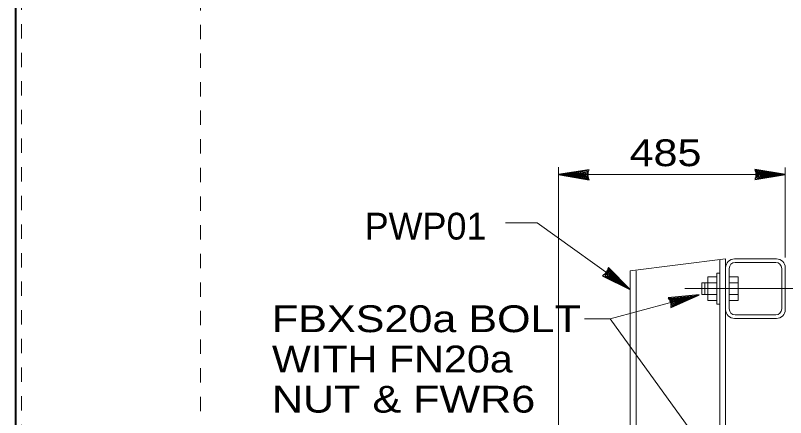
# Model space of a CAD drawing. Extents: x 1363.2 to 1395.5, y -905.5 to -882.8.
# Drawn here: x 1385.71 to 1391.09, y -896.95 to -894.13 of the extents above; entities that cross this region are included whole.
import ezdxf

# ---------------------------------------------------------------- set-up
doc = ezdxf.new("R2010")
doc.units = 0
doc.header["$LTSCALE"] = 0.075
doc.linetypes.add('DOTTED', pattern=[1.5, 0.3, -1.2])
for name, color, linetype, lineweight in [('1', 7, 'Continuous', 13), ('2', 7, 'Continuous', 13), ('4', 7, 'Continuous', 13), ('6', 7, 'Continuous', 13), ('61', 7, 'DOTTED', 13), ('62', 7, 'DOTTED', 13), ('63', 7, 'Continuous', 40)]:
    doc.layers.add(name, color=color, linetype=linetype, lineweight=lineweight)
doc.layers.add('8', color=7, linetype='Continuous')

msp = doc.modelspace()

# ---------------------------------------------------------------- linework, layer by layer
at = {"layer": '1'}
for p, q in [((1391.08433, -895.82533), (1391.08433, -895.19758)), ((1389.501, -895.24717), (1391.08433, -895.24717))]:
    msp.add_line(p, q, dxfattribs=at)
at = {"layer": '2'}
for p, q in [((1390.626, -897.76908), (1390.626, -895.841)), ((1390.66767, -897.76908), (1390.66767, -895.83575)), ((1390.73017, -895.83575), (1391.02183, -895.83575)), ((1390.69267, -896.18575), (1390.69267, -895.90242)), ((1390.73433, -895.86075), (1391.01767, -895.86075)), ((1391.05933, -896.18575), (1391.05933, -895.90242)), ((1391.08433, -896.18992), (1391.08433, -895.89825)), ((1390.04267, -897.76908), (1390.04267, -895.91908)), ((1390.54267, -896.12742), (1390.54267, -895.96075)), ((1390.54267, -895.96075), (1390.60517, -895.96075)), ((1390.69267, -895.96075), (1390.75517, -895.96075)), ((1390.75517, -896.12742), (1390.75517, -895.96075)), ((1390.501, -896.08575), (1390.501, -896.00242)), ((1390.501, -896.00242), (1390.60517, -896.00242)), ((1390.52183, -896.08575), (1390.52183, -896.00242)), ((1390.69267, -896.00242), (1390.75517, -896.00242)), ((1390.501, -896.08575), (1390.60517, -896.08575)), ((1390.54267, -896.12742), (1390.60517, -896.12742)), ((1390.69267, -896.08575), (1390.75517, -896.08575)), ((1390.69267, -896.12742), (1390.75517, -896.12742)), ((1390.60517, -896.15242), (1390.626, -896.15242)), ((1390.73433, -896.22742), (1391.01767, -896.22742)), ((1390.73017, -896.25242), (1391.02183, -896.25242))]:
    msp.add_line(p, q, dxfattribs=at)
for points in [[(1390.001, -897.76908), (1390.001, -895.91908), (1390.66767, -895.83575)], [(1390.60517, -896.15242), (1390.60517, -895.93575), (1390.626, -895.93575)]]:
    msp.add_lwpolyline(points, dxfattribs=at)
for centre, radius, start, end in [((1390.73017, -895.89825), 0.0625, 90, 180), ((1391.02183, -895.89825), 0.0625, 0, 90), ((1390.73433, -895.90242), 0.04167, 90, 180), ((1391.01767, -895.90242), 0.04167, 0, 90), ((1390.73017, -896.18992), 0.0625, 180, 270), ((1390.73433, -896.18575), 0.04167, 180, 270), ((1391.01767, -896.18575), 0.04167, 270, 0), ((1391.02183, -896.18992), 0.0625, 270, 0)]:
    msp.add_arc(centre, radius, start, end, dxfattribs=at)
at = {"layer": '4'}
for p, q in [((1389.501, -897.92433), (1389.501, -895.19525)), ((1389.86158, -896.25558), (1390.52317, -897.17125))]:
    msp.add_line(p, q, dxfattribs=at)
at = {"layer": '4', "lineweight": 25}
for points in [[(1389.714, -895.28317), (1389.7125, -895.27867), (1389.711, -895.27417), (1389.7095, -895.26967), (1389.708, -895.26517), (1389.708, -895.26067), (1389.708, -895.25917), (1389.708, -895.25617), (1389.7065, -895.25317), (1389.7065, -895.25017), (1389.7065, -895.24717), (1389.7065, -895.24267), (1389.708, -895.23667), (1389.708, -895.23367), (1389.708, -895.22767), (1389.711, -895.22167), (1389.7125, -895.21717), (1389.7125, -895.21417), (1389.714, -895.21267), (1389.501, -895.24717), (1389.714, -895.28317), (1389.702, -895.27417), (1389.7005, -895.22167), (1389.54, -895.24717), (1389.702, -895.27417), (1389.693, -895.26517), (1389.69, -895.23217), (1389.5775, -895.24717), (1389.693, -895.26517), (1389.684, -895.25767), (1389.6795, -895.23817), (1389.615, -895.24717), (1389.684, -895.25767), (1389.6765, -895.25017), (1389.6735, -895.24267), (1389.648, -895.24717), (1389.6765, -895.25017)], [(1390.87133, -895.21117), (1390.87283, -895.21567), (1390.87433, -895.22017), (1390.87583, -895.22467), (1390.87733, -895.22917), (1390.87733, -895.23367), (1390.87733, -895.23517), (1390.87733, -895.23817), (1390.87883, -895.24117), (1390.87883, -895.24417), (1390.87883, -895.24717), (1390.87883, -895.25167), (1390.87733, -895.25767), (1390.87733, -895.26067), (1390.87733, -895.26667), (1390.87433, -895.27267), (1390.87283, -895.27717), (1390.87283, -895.28017), (1390.87133, -895.28167), (1391.08433, -895.24717), (1390.87133, -895.21117), (1390.88333, -895.22017), (1390.88483, -895.27267), (1391.04533, -895.24717), (1390.88333, -895.22017), (1390.89233, -895.22917), (1390.89533, -895.26217), (1391.00783, -895.24717), (1390.89233, -895.22917), (1390.90133, -895.23667), (1390.90583, -895.25617), (1390.97033, -895.24717), (1390.90133, -895.23667), (1390.90883, -895.24417), (1390.91183, -895.25167), (1390.93733, -895.24717), (1390.90883, -895.24417)], [(1389.84867, -895.89608), (1389.84725, -895.90067), (1389.84583, -895.90517), (1389.8445, -895.90967), (1389.84308, -895.91425), (1389.84042, -895.91792), (1389.83958, -895.91908), (1389.83783, -895.92158), (1389.83733, -895.92483), (1389.83558, -895.92733), (1389.83383, -895.92975), (1389.83117, -895.93342), (1389.8265, -895.93742), (1389.82475, -895.93983), (1389.82125, -895.94475), (1389.81533, -895.94783), (1389.8115, -895.95067), (1389.80975, -895.95308), (1389.80767, -895.95342), (1390.001, -896.04925), (1389.84867, -895.89608), (1389.85317, -895.91042), (1389.82392, -895.954), (1389.96925, -896.02658), (1389.85317, -895.91042), (1389.85525, -895.92292), (1389.8385, -895.9515), (1389.93875, -896.00475), (1389.85525, -895.92292), (1389.85825, -895.93425), (1389.85058, -895.95275), (1389.90825, -895.98292), (1389.85825, -895.93425), (1389.86, -895.94475), (1389.85808, -895.95258), (1389.88142, -895.96375), (1389.86, -895.94475)], [(1390.26683, -896.10875), (1390.26942, -896.11267), (1390.27208, -896.11667), (1390.27467, -896.12058), (1390.27733, -896.12458), (1390.2785, -896.12892), (1390.27883, -896.13033), (1390.27967, -896.13325), (1390.28192, -896.13575), (1390.28267, -896.13867), (1390.28342, -896.14158), (1390.28467, -896.14592), (1390.28475, -896.15208), (1390.2855, -896.155), (1390.28708, -896.16075), (1390.28575, -896.16733), (1390.2855, -896.17208), (1390.28625, -896.175), (1390.28525, -896.17683), (1390.48183, -896.08792), (1390.26683, -896.10875), (1390.28075, -896.11433), (1390.29592, -896.16458), (1390.44417, -896.09808), (1390.28075, -896.11433), (1390.29175, -896.12067), (1390.30333, -896.15175), (1390.408, -896.10792), (1390.29175, -896.12067), (1390.30242, -896.1255), (1390.31183, -896.14317), (1390.37175, -896.11767), (1390.30242, -896.1255), (1390.31167, -896.13083), (1390.3165, -896.13725), (1390.33992, -896.12625), (1390.31167, -896.13083)]]:
    msp.add_lwpolyline(points, dxfattribs=at)
at = {"layer": '4'}
for points in [[(1389.13108, -895.585), (1389.35158, -895.585), (1390.001, -896.04925)], [(1389.68242, -896.25558), (1389.86158, -896.25558), (1390.48183, -896.08792)]]:
    msp.add_lwpolyline(points, dxfattribs=at)
at = {"layer": '6'}
msp.add_line((1390.38192, -896.04408), (1392.00842, -896.04408), dxfattribs=at)
at = {"layer": '61'}
msp.add_line((1385.75, -883.995), (1385.75, -904.63), dxfattribs=at)
at = {"layer": '62'}
msp.add_line((1387, -905.5), (1387, -883.5), dxfattribs=at)
at = {"layer": '63'}
msp.add_line((1385.70833, -884.5), (1385.70833, -904.5), dxfattribs=at)

# ---------------------------------------------------------------- texts
at = {"layer": '8'}
for s, width, p in [('485', 1.2, (1389.99667, -895.18792)), ('FBXS20a BOLT', 1.2, (1387.49942, -896.34808)), ('WITH FN20a', 1.15, (1387.49942, -896.62925)), ('NUT & FWR6', 1.2, (1387.49942, -896.91042))]:
    msp.add_text(s, height=0.1875, dxfattribs=dict(at, width=width)).set_placement(p)
msp.add_text('PWP01', height=0.1875, dxfattribs=at).set_placement((1388.14725, -895.70092))

doc.saveas('drawing.dxf')
